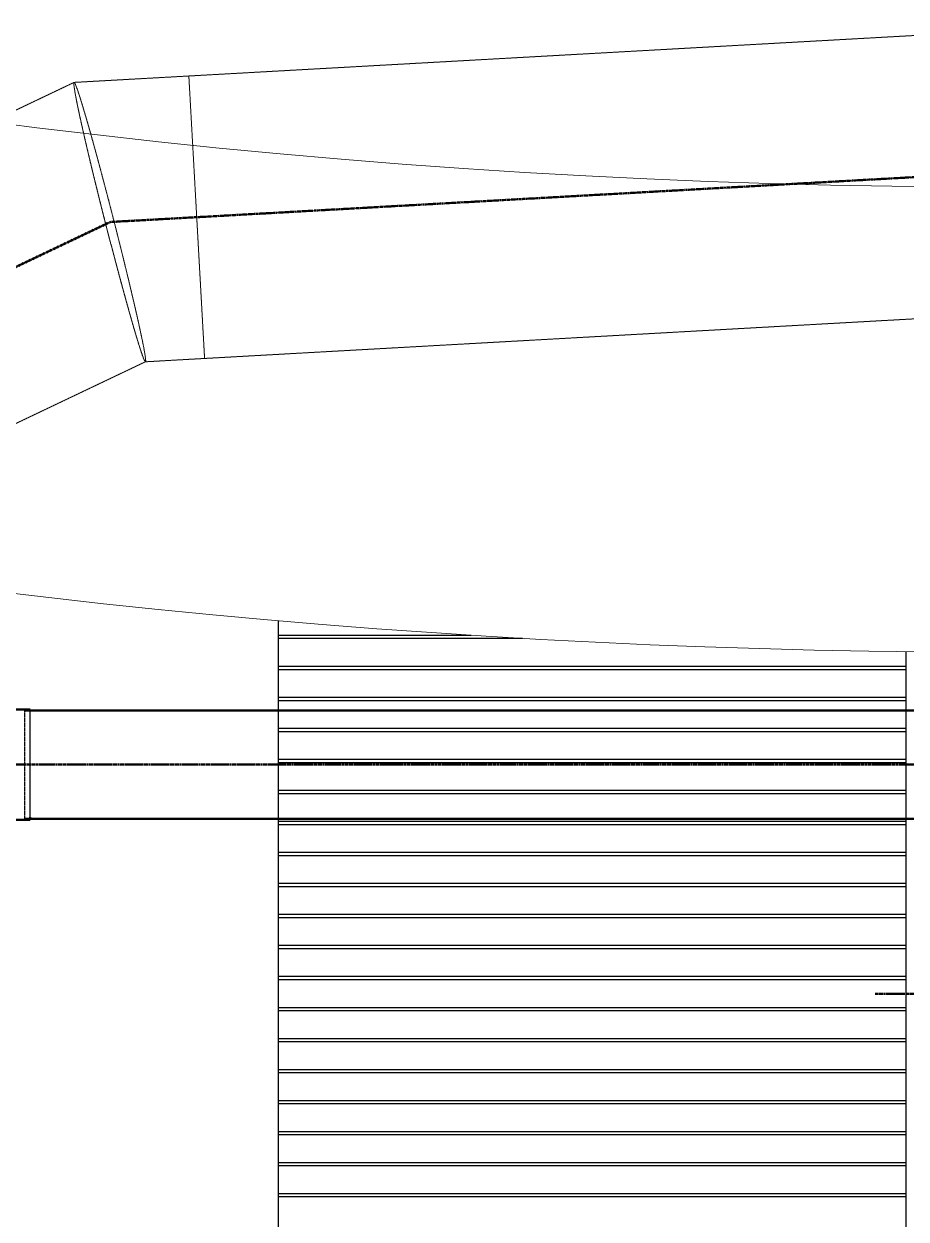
# Model space of a CAD drawing. Header units: inches. Extents: x 86328 to 235202, y 68629 to 184293.
# Drawn here: x 144583 to 150276, y 134420 to 142128 of the extents above; entities that cross this region are included whole.
import ezdxf

# ---------------------------------------------------------------- set-up
doc = ezdxf.new("R2010")
doc.units = ezdxf.units.IN
doc.header["$MEASUREMENT"] = 0
for name, pattern in [('CENTER', [2, 1.25, -0.25, 0.25, -0.25]), ('HIDDEN', [0.375, 0.25, -0.125]), ('PHANTOM2', [1.25, 0.625, -0.125, 0.125, -0.125, 0.125, -0.125])]:
    doc.linetypes.add(name, pattern=pattern)
for name, color, linetype in [('1', 1, 'CENTER'), ('2', 2, 'HIDDEN'), ('PV-13AEE3', 7, 'Continuous')]:
    doc.layers.add(name, color=color, linetype=linetype)
doc.layers.add('DIM', color=251, linetype='Continuous', lineweight=0)
doc.layers.add('hid', color=8, linetype='HIDDEN', lineweight=0)
doc.styles.get("Standard").update_dxf_attribs({"font": 'arial.ttf'})
doc.linetypes.add('FENCE_LINE', pattern='A,0.5,-0.1,["X",Standard,S=0.1,R=0,X=-0.02,Y=-0.05],-0.1', length=0.7)

msp = doc.modelspace()

# ---------------------------------------------------------------- linework, layer by layer
at = {"layer": '1', "color": 8, "linetype": 'Continuous', "ltscale": 1000}
msp.add_line((144622.8, 136995.6), (144622.8, 137700.9), dxfattribs=at)
at = {"layer": '2', "color": 8}
msp.add_line((144586.4, 137700.9), (144586.4, 137000.9), dxfattribs=at)
at = {"layer": 'DIM', "color": 8, "linetype": 'PHANTOM2', "lineweight": 50, "ltscale": 20}
for p, q in [((170755.2, 142279.1), (145139.4, 140850.4)), ((143734.8, 140182.1), (145139.4, 140850.4)), ((144236.2, 137350.9), (162618.4, 137350.9)), ((191094.1, 135872.7), (150076.3, 135872.7))]:
    msp.add_line(p, q, dxfattribs=at)
at = {"layer": 'DIM', "color": 8, "linetype": 'HIDDEN', "ltscale": 10}
for p, q in [((152136.6, 142154.1), (145647.5, 141792.2)), ((144907.2, 141750.9), (145647.5, 141792.2)), ((144907.2, 141750.9), (145647.5, 141792.2)), ((145647.5, 141792.2), (145698.3, 140881.5)), ((145647.5, 141792.2), (145698.3, 140881.5)), ((142948.8, 140819.2), (144906.9, 141750.8)), ((142948.8, 140819.2), (144906.9, 141750.8)), ((144907, 141751.1), (144907.1, 141751.1)), ((144907.2, 141750.9), (144907.2, 141750.9)), ((145129.1, 140992.5), (145129.1, 140992.4)), ((145129.3, 140991.6), (145129.3, 140991.7)), ((145698.3, 140881.1), (145698.3, 140881.5)), ((145698.3, 140881.1), (145698.3, 140881.5)), ((145698.3, 140881.1), (145749.1, 139970.4)), ((145698.3, 140881.1), (145749.1, 139970.4)), ((145145, 140707.5), (145145.1, 140707.4)), ((145145.2, 140707.2), (145145.2, 140707.2)), ((152238.2, 140332.4), (145749.1, 139970.4)), ((144057.6, 139325.8), (145367.5, 139948.9)), ((144057.6, 139325.8), (145367.5, 139948.9)), ((145367, 139949.1), (145367.1, 139949.1)), ((145367.1, 139948.9), (145367.3, 139948.9)), ((145367.3, 139948.9), (145749.1, 139970.5)), ((145367.3, 139948.9), (145749.1, 139970.5))]:
    msp.add_line(p, q, dxfattribs=at)
at = {"layer": 'DIM', "color": 8, "linetype": 'HIDDEN', "lineweight": 25, "ltscale": 10}
for p, q in [((146225.9, 133765.4), (146225.9, 138279.1)), ((146225.9, 138185.4), (147470.6, 138185.4)), ((146225.9, 138165.4), (147800.7, 138165.4)), ((150276.3, 133765.4), (150276.3, 138079.8)), ((146225.9, 137985.4), (150276.3, 137985.4)), ((146225.9, 137965.4), (150276.3, 137965.4)), ((146225.9, 137785.4), (150276.3, 137785.4)), ((146225.9, 137765.4), (150276.3, 137765.4)), ((146225.9, 137585.4), (150276.3, 137585.4)), ((146225.9, 137565.4), (150276.3, 137565.4)), ((146225.9, 137385.4), (150276.3, 137385.4)), ((146225.9, 137365.4), (150276.3, 137365.4)), ((146225.9, 137185.4), (150276.3, 137185.4)), ((146225.9, 137165.4), (150276.3, 137165.4)), ((146225.9, 136985.4), (150276.3, 136985.4)), ((146225.9, 136965.4), (150276.3, 136965.4)), ((146225.9, 136785.4), (150276.3, 136785.4)), ((146225.9, 136765.4), (150276.3, 136765.4)), ((146225.9, 136585.4), (150276.3, 136585.4)), ((146225.9, 136565.4), (150276.3, 136565.4)), ((146225.9, 136385.4), (150276.3, 136385.4)), ((146225.9, 136365.4), (150276.3, 136365.4)), ((146225.9, 136185.4), (150276.3, 136185.4)), ((146225.9, 136165.4), (150276.3, 136165.4)), ((146225.9, 135985.4), (150276.3, 135985.4)), ((146225.9, 135965.4), (150276.3, 135965.4)), ((146225.9, 135785.4), (150276.3, 135785.4)), ((146225.9, 135765.4), (150276.3, 135765.4)), ((146225.9, 135585.4), (150276.3, 135585.4)), ((146225.9, 135565.4), (150276.3, 135565.4)), ((146225.9, 135385.4), (150276.3, 135385.4)), ((146225.9, 135365.4), (150276.3, 135365.4)), ((146225.9, 135185.4), (150276.3, 135185.4)), ((146225.9, 135165.4), (150276.3, 135165.4)), ((146225.9, 134985.4), (150276.3, 134985.4)), ((146225.9, 134965.4), (150276.3, 134965.4)), ((146225.9, 134785.4), (150276.3, 134785.4)), ((146225.9, 134765.4), (150276.3, 134765.4)), ((146225.9, 134585.4), (150276.3, 134585.4)), ((146225.9, 134565.4), (150276.3, 134565.4))]:
    msp.add_line(p, q, dxfattribs=at)
at = {"layer": 'DIM', "color": 8, "lineweight": 50}
for p, q in [((144231.4, 137705.3), (144622.8, 137705.3)), ((144586.4, 137700.9), (162618.4, 137700.9)), ((144586.4, 137700.9), (150618.4, 137700.9)), ((144365.5, 136995.6), (144622.8, 136995.6)), ((144586.4, 137000.9), (162618.4, 137000.9)), ((144586.4, 137000.9), (150618.4, 137000.9)), ((144622.8, 137012), (144622.8, 137012.1)), ((144622.8, 136995.6), (144622.8, 137012))]:
    msp.add_line(p, q, dxfattribs=at)
at = {"layer": 'DIM', "color": 8, "linetype": 'Continuous'}
msp.add_arc((150908.4, 192187.6), 51111.5, 236.56144, 351.11413, dxfattribs=at)
at = {"layer": 'DIM', "color": 8, "linetype": 'FENCE_LINE', "ltscale": 25}
msp.add_arc((150908.4, 192187.6), 54111.5, 255.14688, 351.11413, dxfattribs=at)
at = {"layer": 'DIM', "color": 8, "linetype": 'HIDDEN', "ltscale": 10}
for centre, major_axis, ratio, start_param, end_param in [((145137.1, 140850.2), (-230.1, 900.7), 0.029946, 4.863355, 6.434151), ((145136.9, 140850.5), (-230, 900.6), 0.029948, 0.005883, 0.150977), ((145137.1, 140850.2), (-230, 900.6), 0.029948, 0.005883, 0.150977), ((145137.1, 140850.2), (-230, 900.6), 0.029948, 4.863366, 6.289069), ((145137.1, 140850.2), (-230, 900.6), 0.029948, 4.863366, 6.289069), ((145137.3, 140849.5), (230, -900.6), 0.029948, 0.151196, 1.721773), ((145137.3, 140849.4), (230, -900.5), 0.02995, 0.151209, 1.721786), ((145137.3, 140849.4), (230, -900.5), 0.02995, 0.151209, 1.721786), ((145137.1, 140849.7), (230, -900.6), 0.029948, 4.863366, 6.289069), ((145137.1, 140849.6), (230, -900.5), 0.02995, 4.863379, 6.28772), ((145137.3, 140849.4), (230, -900.5), 0.02995, 4.863379, 6.28772), ((145137.3, 140849.5), (230, -900.6), 0.029948, 4.863366, 6.289069), ((145137.3, 140849.4), (230, -900.5), 0.02995, 0.004535, 0.15099), ((145137.3, 140849.5), (230, -900.6), 0.029948, 0.005883, 0.150977)]:
    msp.add_ellipse(centre, major_axis=major_axis, ratio=ratio, start_param=start_param, end_param=end_param, dxfattribs=at)
for points, knots in [([(145143.9, 140707.8), (145142.1, 140714.8), (145140.3, 140721.8), (145136.7, 140735.8), (145134.8, 140742.9), (145129.3, 140764.2), (145125.6, 140778.6), (145118.2, 140807.5), (145114.5, 140822.1), (145107, 140851.4), (145103.3, 140866.2), (145095.8, 140895.7), (145092, 140910.6), (145084.6, 140940.2), (145080.8, 140955.1), (145073.4, 140984.7), (145069.7, 140999.5), (145062.4, 141029), (145058.7, 141043.7), (145051.5, 141072.9), (145048, 141087.4), (145040.9, 141116.2), (145037.4, 141130.5), (145030.5, 141158.9), (145027.1, 141172.9), (145020.4, 141200.6), (145017.1, 141214.3), (145010.6, 141241.2), (145007.5, 141254.5), (145001.3, 141280.7), (144998.2, 141293.5), (144992.3, 141318.7), (144989.4, 141331), (144983.7, 141355.2), (144981, 141367), (144975.7, 141389.9), (144973.1, 141401.2), (144968, 141423.5), (144965.5, 141434.6), (144960.6, 141456.3), (144958.2, 141467.1), (144953.5, 141488.1), (144951.2, 141498.4), (144946.7, 141518.6), (144944.6, 141528.5), (144940.4, 141547.7), (144938.4, 141557.1), (144934.5, 141575.2), (144932.7, 141584), (144929.2, 141601), (144927.5, 141609.2), (144924.3, 141625), (144922.8, 141632.6), (144920, 141647), (144918.6, 141653.9), (144916.2, 141667.1), (144915, 141673.3), (144913, 141685), (144912, 141690.5), (144910.3, 141700.7), (144909.5, 141705.5), (144908.2, 141714.3), (144907.6, 141718.4), (144906.7, 141725.7), (144906.3, 141729.1), (144905.7, 141735), (144905.5, 141737.6), (144905.4, 141739.8)], [0, 0, 0, 0, 21.80844, 21.80844, 43.61688, 43.61688, 87.233761, 87.233761, 130.850641, 130.850641, 174.467521, 174.467521, 218.084402, 218.084402, 261.701282, 261.701282, 305.318162, 305.318162, 348.935043, 348.935043, 392.551923, 392.551923, 436.168803, 436.168803, 479.785684, 479.785684, 523.402564, 523.402564, 567.019444, 567.019444, 610.636325, 610.636325, 654.253205, 654.253205, 697.870085, 697.870085, 740.995976, 740.995976, 784.121867, 784.121867, 827.247758, 827.247758, 870.373649, 870.373649, 913.49954, 913.49954, 956.625431, 956.625431, 999.751322, 999.751322, 1042.877213, 1042.877213, 1086.003104, 1086.003104, 1129.128995, 1129.128995, 1172.254886, 1172.254886, 1215.380777, 1215.380777, 1258.506668, 1258.506668, 1301.632558, 1301.632558, 1344.758449, 1344.758449, 1387.684469, 1387.684469, 1387.684469, 1387.684469]), ([(145144.1, 140707.6), (145142.3, 140714.6), (145140.5, 140721.6), (145136.8, 140735.7), (145135, 140742.9), (145129.4, 140764.3), (145125.7, 140778.7), (145118.2, 140807.8), (145114.5, 140822.5), (145107, 140851.9), (145103.2, 140866.7), (145095.7, 140896.4), (145091.9, 140911.3), (145084.4, 140941.1), (145080.7, 140956), (145073.2, 140985.8), (145069.5, 141000.7), (145062.2, 141030.3), (145058.5, 141045), (145051.3, 141074.4), (145047.7, 141089), (145040.6, 141117.9), (145037.1, 141132.3), (145030.2, 141160.7), (145026.7, 141174.8), (145020, 141202.6), (145016.7, 141216.3), (145010.2, 141243.4), (145007.1, 141256.7), (145000.8, 141282.9), (144997.8, 141295.8), (144991.8, 141321.1), (144988.9, 141333.5), (144983.3, 141357.7), (144980.5, 141369.5), (144975.3, 141392.4), (144972.7, 141403.6), (144967.6, 141425.7), (144965.1, 141436.7), (144960.2, 141458.3), (144957.8, 141468.9), (144953.2, 141489.8), (144950.9, 141500), (144946.5, 141520.1), (144944.4, 141529.9), (144940.3, 141548.9), (144938.3, 141558.2), (144934.5, 141576.2), (144932.6, 141585), (144929.1, 141601.8), (144927.5, 141610), (144924.3, 141625.6), (144922.8, 141633.1), (144920, 141647.5), (144918.7, 141654.3), (144916.3, 141667.3), (144915.1, 141673.5), (144913.1, 141685.1), (144912.1, 141690.6), (144910.4, 141700.8), (144909.7, 141705.5), (144908.4, 141714.3), (144907.8, 141718.3), (144906.8, 141725.6), (144906.5, 141728.9), (144905.9, 141734.8), (144905.7, 141737.3), (144905.6, 141739.6)], [0, 0, 0, 0, 21.918488, 21.918488, 43.836977, 43.836977, 87.673954, 87.673954, 131.510931, 131.510931, 175.347907, 175.347907, 219.184884, 219.184884, 263.021861, 263.021861, 306.858838, 306.858838, 350.695815, 350.695815, 394.532792, 394.532792, 438.369768, 438.369768, 482.206745, 482.206745, 526.043722, 526.043722, 569.880699, 569.880699, 613.717676, 613.717676, 657.554653, 657.554653, 701.391629, 701.391629, 744.297255, 744.297255, 787.20288, 787.20288, 830.108505, 830.108505, 873.014131, 873.014131, 915.919756, 915.919756, 958.825382, 958.825382, 1001.731007, 1001.731007, 1044.636632, 1044.636632, 1087.542258, 1087.542258, 1130.447883, 1130.447883, 1173.353508, 1173.353508, 1216.259134, 1216.259134, 1259.164759, 1259.164759, 1302.070385, 1302.070385, 1344.97601, 1344.97601, 1387.681764, 1387.681764, 1387.681764, 1387.681764])]:
    msp.add_open_spline(points, degree=3, knots=knots, dxfattribs=at)
at = {"layer": 'hid', "color": 8, "linetype": 'Continuous'}
msp.add_lwpolyline([(150336.4, 141140.3), (149722.3, 141106), (149332.6, 141084.3)], dxfattribs=at)
at = {"layer": 'PV-13AEE3', "color": 8}
for p, q in [((145129.1, 140992.5), (145129.1, 140992.4)), ((145129.3, 140991.6), (145129.3, 140991.7))]:
    msp.add_line(p, q, dxfattribs=at)
for centre, major_axis, ratio, start_param, end_param in [((145137.3, 140849.4), (230, -900.5), 0.02995, 0.004535, 0.15099), ((145137.3, 140849.5), (230, -900.6), 0.029948, 0.005883, 0.150977)]:
    msp.add_ellipse(centre, major_axis=major_axis, ratio=ratio, start_param=start_param, end_param=end_param, dxfattribs=at)

doc.saveas('drawing.dxf')
